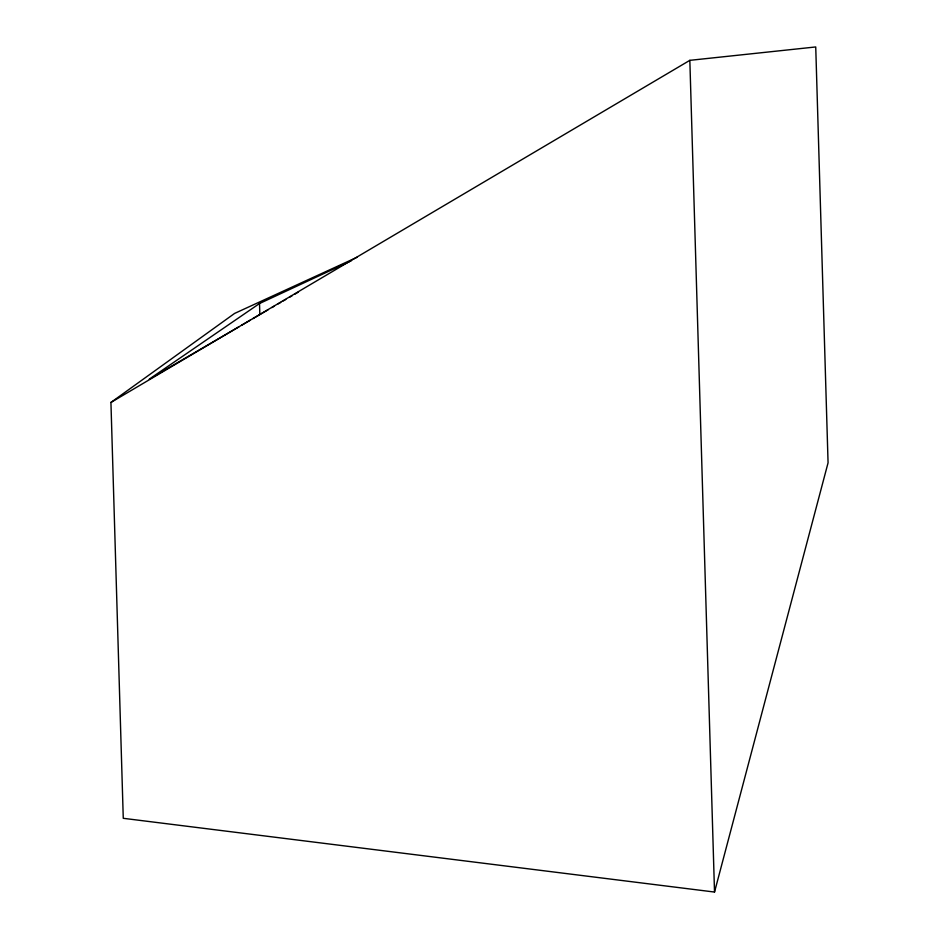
<?xml version="1.0" encoding="UTF-8"?>
<svg xmlns="http://www.w3.org/2000/svg" width="939" height="939" viewBox="0 0 939 939"><rect width="100%" height="100%" fill="white"/><g stroke="black" fill="none" stroke-linecap="round" stroke-linejoin="round"><path stroke-width="1.41" d="M714.52 892.05L828.069 462.81L815.733 46.95L689.836 60.342L110.931 402.444L123.267 818.303L714.52 892.05L689.836 60.342M110.931 402.444L234.574 313.438L357.207 257.216M351.104 260.878L259.516 303.532L149.254 379.156L239.022 326.749M241.558 325.281L250.408 320.117M252.931 318.638L268.108 309.776M271.899 307.569L274.434 306.091M278.226 303.872L280.749 302.405M283.285 300.926L285.808 299.447M289.599 297.229L292.135 295.762M294.658 294.283L298.449 292.064M259.516 303.532L259.821 313.673"/></g></svg>
